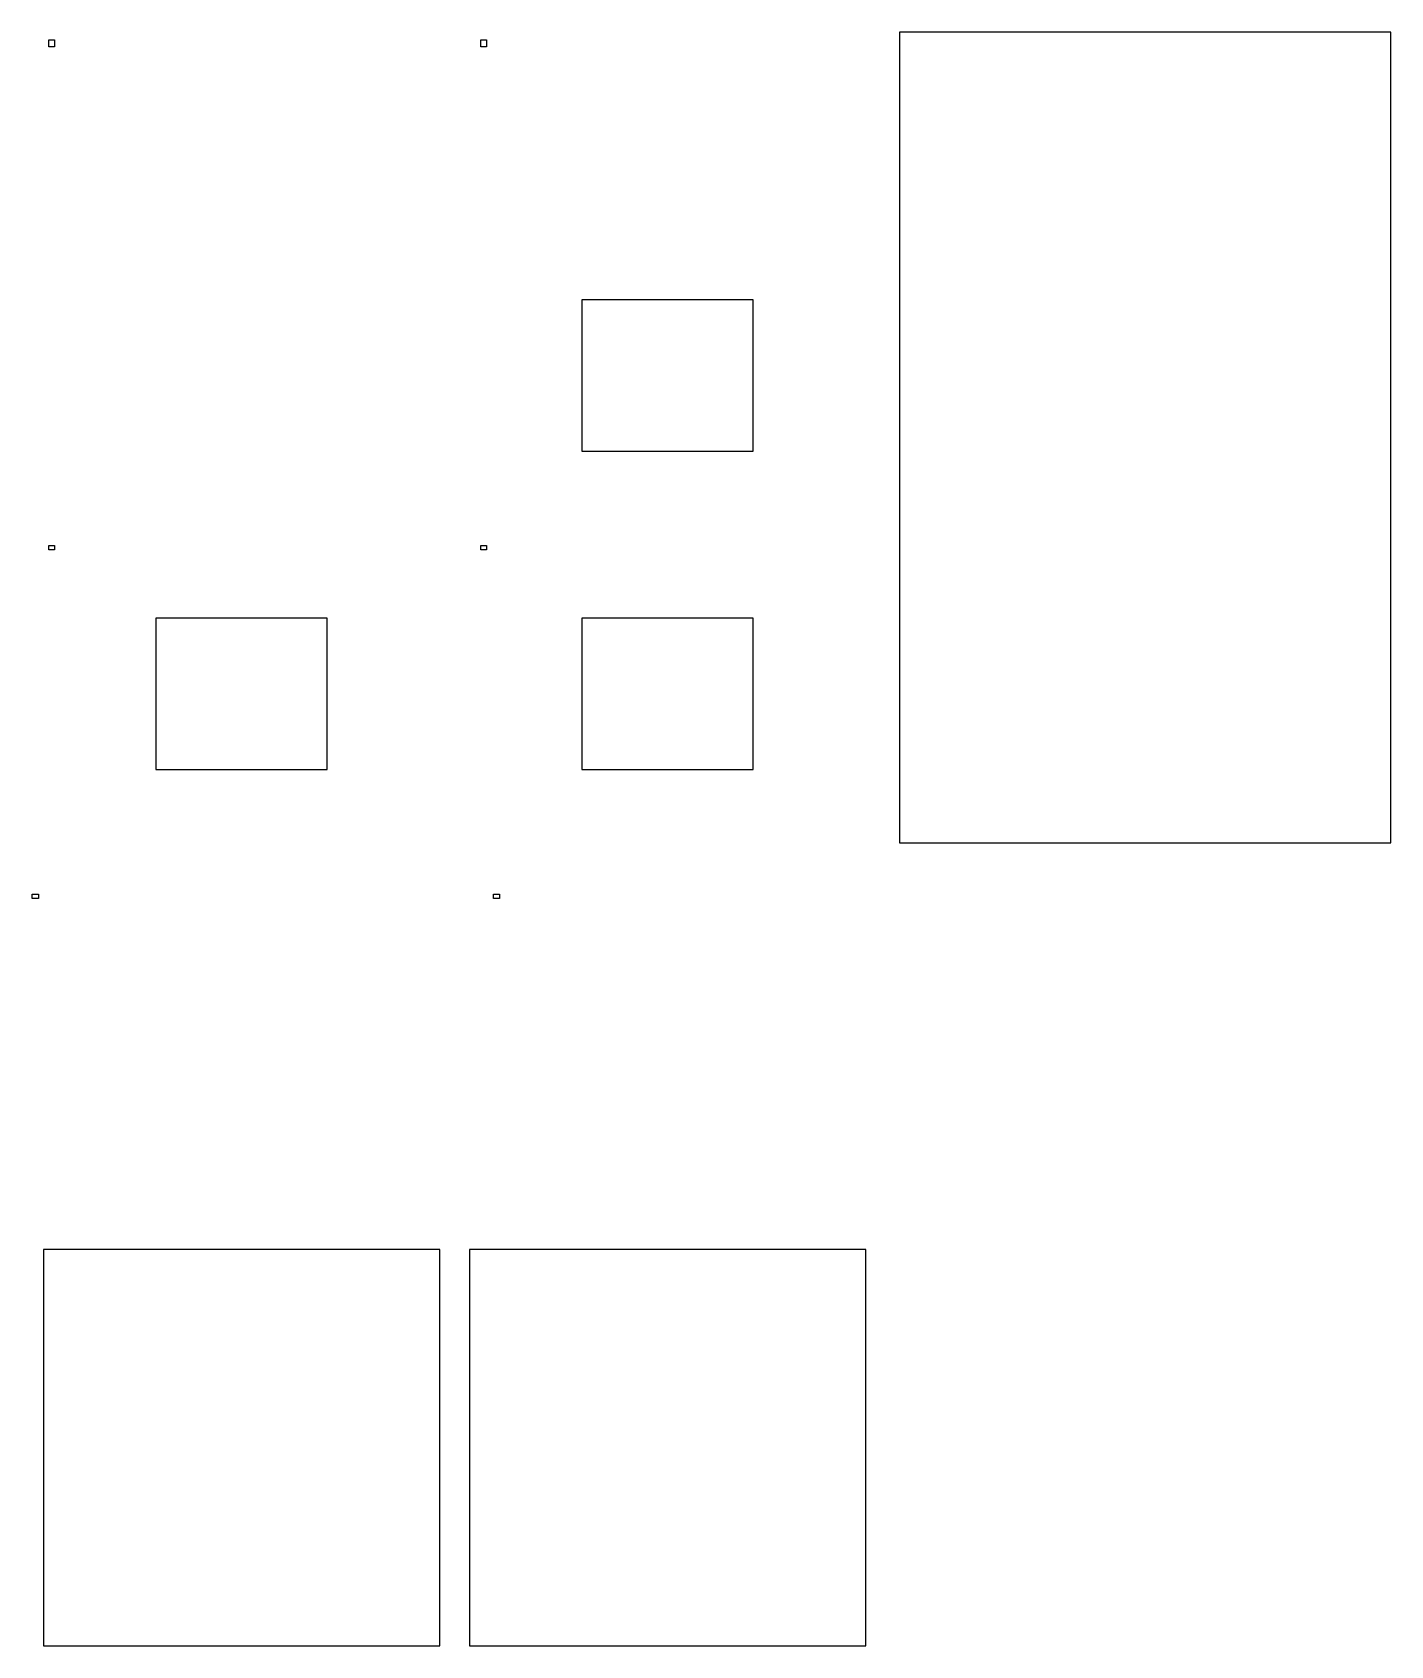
# Model space of a CAD drawing. Header units: centimetres. Extents: x -44.2 to 41.9, y -10.3 to 17.4.
# Drawn here: x 18.55 to 41.89, y -10.31 to 17.42 of the extents above; entities that cross this region are included whole.
import ezdxf

# ---------------------------------------------------------------- set-up
doc = ezdxf.new("R2010")
doc.units = ezdxf.units.CM
doc.header["$MEASUREMENT"] = 0
doc.header["$XCLIPFRAME"] = 0
doc.layers.add('layer 2', color=7, linetype='Continuous', plot=False)
picture_1 = doc.add_image_def('image13.jpg', size_in_pixel=(555, 401))
picture_2 = doc.add_image_def('image14.jpg', size_in_pixel=(555, 401))
picture_3 = doc.add_image_def('image15.jpg', size_in_pixel=(515, 374))
picture_4 = doc.add_image_def('image16.jpg', size_in_pixel=(515, 374))
picture_5 = doc.add_image_def('image17.jpg', size_in_pixel=(515, 612))
picture_6 = doc.add_image_def('image18.jpg', size_in_pixel=(515, 612))

msp = doc.modelspace()

# ---------------------------------------------------------------- linework, layer by layer
at = {"layer": 'layer 2', "color": 27}
for points in [[(18.74137, -10.30541), (25.54857, -10.30541), (25.54857, -3.49821), (18.74137, -3.49821), (18.74137, -10.30541)], [(26.06159, -10.30541), (32.86879, -10.30541), (32.86879, -3.49821), (26.06159, -3.49821), (26.06159, -10.30541)]]:
    msp.add_lwpolyline(points, close=True, dxfattribs=at)
at = {"layer": 'layer 2', "color": 41}
for points in [[(33.44803, 17.41747), (33.44803, 17.41747), (41.88931, 17.41747), (41.88931, 17.41747), (41.88931, 17.41747), (41.88931, 17.41747), (41.88931, 3.49178), (41.88931, 3.49178), (41.88931, 3.49178), (41.88931, 3.49178), (33.44803, 3.49178), (33.44803, 3.49178), (33.44803, 3.49178), (33.44803, 3.49178), (33.44803, 17.41747), (33.44803, 17.41747)], [(27.99349, 12.81938), (27.99349, 12.81938), (30.93689, 12.81938), (30.93689, 12.81938), (30.93689, 12.81938), (30.93689, 12.81938), (30.93689, 10.22033), (30.93689, 10.22033), (30.93689, 10.22033), (30.93689, 10.22033), (27.99349, 10.22033), (27.99349, 10.22033), (27.99349, 10.22033), (27.99349, 10.22033), (27.99349, 12.81938), (27.99349, 12.81938)], [(20.67327, 7.35199), (20.67327, 7.35199), (23.61667, 7.35199), (23.61667, 7.35199), (23.61667, 7.35199), (23.61667, 7.35199), (23.61667, 4.75294), (23.61667, 4.75294), (23.61667, 4.75294), (23.61667, 4.75294), (20.67327, 4.75294), (20.67327, 4.75294), (20.67327, 4.75294), (20.67327, 4.75294), (20.67327, 7.35199), (20.67327, 7.35199)], [(27.99349, 7.35199), (27.99349, 7.35199), (30.93689, 7.35199), (30.93689, 7.35199), (30.93689, 7.35199), (30.93689, 7.35199), (30.93689, 4.75294), (30.93689, 4.75294), (30.93689, 4.75294), (30.93689, 4.75294), (27.99349, 4.75294), (27.99349, 4.75294), (27.99349, 4.75294), (27.99349, 4.75294), (27.99349, 7.35199), (27.99349, 7.35199)]]:
    msp.add_open_spline(points, degree=3, knots=[0, 0, 0, 0, 0.2, 0.2, 0.2, 0.2, 0.4, 0.4, 0.4, 0.4, 0.6, 0.6, 0.6, 0.6, 1, 1, 1, 1], dxfattribs=at)

# ---------------------------------------------------------------- pictures from other files: only their frames are drawn
at = {"layer": 'layer 2', "color": 7}
image = msp.add_image(picture_5, insert=(18.5678, 8.91693), size_in_units=(7.15434, 8.50054), dxfattribs=at)
image.set_boundary_path([(18.5678, 8.917), (25.7221, 17.4175)])
image = msp.add_image(picture_6, insert=(25.88802, 8.91693), size_in_units=(7.15434, 8.50054), dxfattribs=at)
image.set_boundary_path([(25.888, 8.917), (33.0424, 17.4175)])
image = msp.add_image(picture_3, insert=(18.5678, 3.44631), size_in_units=(7.15434, 5.207), dxfattribs=at)
image.set_boundary_path([(18.5678, 3.4463), (25.7221, 8.6533)])
image = msp.add_image(picture_4, insert=(25.88802, 3.44631), size_in_units=(7.15434, 5.207), dxfattribs=at)
image.set_boundary_path([(25.888, 3.4463), (33.0424, 8.6533)])
image = msp.add_image(picture_1, insert=(18.28671, -2.99651), size_in_units=(7.7165, 5.57106), dxfattribs=at)
image.set_boundary_path([(18.2867, -2.9965), (26.0032, 2.5745)])
image = msp.add_image(picture_2, insert=(26.10082, -2.99651), size_in_units=(7.7165, 5.57106), dxfattribs=at)
image.set_boundary_path([(26.1008, -2.9965), (33.8173, 2.5745)])

doc.saveas('drawing.dxf')
